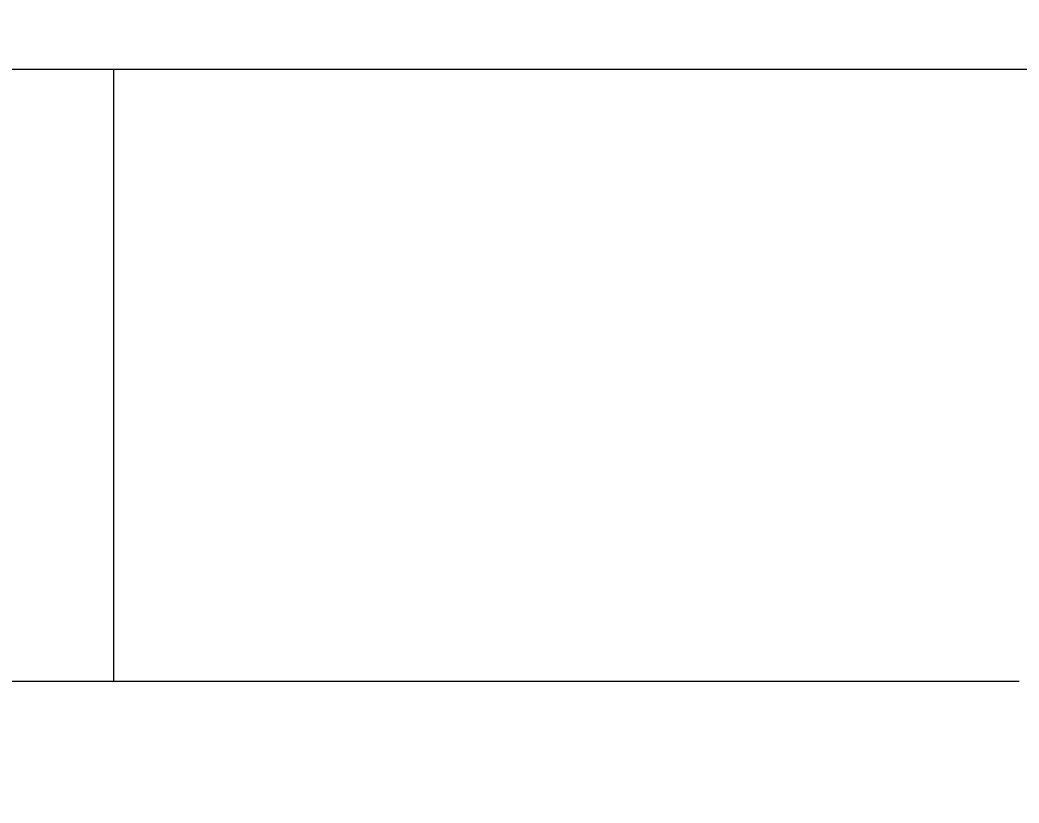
# Model space of a CAD drawing. Header units: inches. Extents: x -246178 to 57169, y -29325 to 19878.
# Drawn here: x 6188.29 to 6220.14, y -9193.95 to -9168.97 of the extents above; entities that cross this region are included whole.
import ezdxf
from ezdxf import colors
from ezdxf.entities.mleader import LeaderData, LeaderLine
from ezdxf.math import Vec2, Vec3

# ---------------------------------------------------------------- set-up
doc = ezdxf.new("R2010")
doc.units = ezdxf.units.IN
doc.header["$LTSCALE"] = 25
doc.header["$MEASUREMENT"] = 0
doc.layers.get('0').update_dxf_attribs({"color": 8})
for name, color, linetype, lineweight in [('00-Ground Floor$0$LOADING', 253, 'Continuous', 5), ('00-Ground Floor$0$NEW Wall', 166, 'Continuous', 5), ('T-DATA-TEXT @ 100', 2, 'Continuous', 25)]:
    doc.layers.add(name, color=color, linetype=linetype, lineweight=lineweight)
doc.styles.add('DC_Elc_Romans', font='elc_romans.shx', dxfattribs={"width": 0.7})

# ---------------------------------------------------------------- blocks, each defined once
blk = doc.blocks.new('*X63')
at = {"color": 0}
for p, q in [((5, 3), (5, 3)), ((5, 3), (5, 3)), ((5, 3), (5, 3)), ((5, 3), (5, 3)), ((5, 3), (5, 3)), ((5, 3), (5, 3)), ((5, 3), (5, 3)), ((5, 3), (5, 3)), ((5, 3), (5, 3)), ((5, 3), (5, 3)), ((5, 3), (5, 3)), ((5, 3), (5, 3)), ((5, 3), (5, 3)), ((5, 3), (5, 3)), ((5, 3), (5, 3)), ((5, 3), (5, 3)), ((5, 3), (5, 3)), ((5, 3), (5, 3)), ((5, 3), (5, 3)), ((5, 3), (5, 3)), ((5, 3), (5, 3)), ((5, 3), (5, 3)), ((5, 3), (5, 3)), ((5, 3), (5, 3)), ((5, 3), (5, 3)), ((5, 3), (5, 3)), ((5, 3), (5, 3)), ((5, 3), (5, 3)), ((5, 3), (5, 3)), ((5, 3), (5, 3)), ((5, 3), (5, 3)), ((5, 3), (5, 3)), ((5, 3), (5, 3)), ((5, 3), (5, 3)), ((5, 3), (5, 3)), ((5, 3), (5, 3)), ((5, 3), (5, 3)), ((5, 3), (5, 3)), ((5, 3), (5, 3)), ((5, 3), (5, 3)), ((5, 3), (5, 3)), ((5, 3), (5, 3)), ((5, 3), (5, 3)), ((5, 3), (5, 3)), ((5, 3), (5, 3)), ((5, 3), (5, 3)), ((5, 3), (5, 3)), ((5, 3), (5, 3)), ((5, 3), (5, 3)), ((5, 3), (5, 3)), ((5, 3), (5, 3)), ((5, 3), (5, 3)), ((5, 3), (5, 3)), ((5, 3), (5, 3)), ((5, 3), (5, 3)), ((5, 3), (5, 3)), ((5, 3), (5, 3)), ((5, 3), (5, 3)), ((5, 3), (5, 3)), ((5, 3), (5, 3)), ((5, 3), (5, 3)), ((5, 3), (5, 3)), ((5, 3), (5, 3)), ((5, 3), (5, 3)), ((5, 3), (5, 3)), ((5, 3), (5, 3)), ((6, 3), (5, 3)), ((5, 3), (5, 3)), ((6, 3), (5, 3)), ((5, 3), (5, 3)), ((6, 3), (5, 3)), ((5, 3), (5, 3)), ((6, 3), (5, 3)), ((5, 3), (5, 3)), ((5, 3), (5, 3)), ((5, 3), (5, 3)), ((5, 3), (5, 3)), ((5, 3), (5, 3)), ((5, 3), (5, 3)), ((5, 3), (5, 3)), ((5, 3), (5, 3)), ((5, 3), (5, 3)), ((5, 3), (5, 3)), ((5, 3), (5, 3)), ((5, 3), (5, 3)), ((5, 3), (5, 3)), ((5, 3), (5, 3)), ((5, 3), (5, 3)), ((5, 3), (5, 3)), ((5, 3), (5, 3)), ((5, 3), (5, 3)), ((5, 3), (5, 3)), ((5, 3), (5, 3)), ((5, 3), (5, 3)), ((5, 3), (5, 3)), ((5, 3), (5, 3)), ((6, 3), (6, 3)), ((6, 3), (6, 3)), ((6, 3), (6, 3)), ((6, 3), (6, 3)), ((6, 3), (6, 3)), ((6, 3), (6, 3)), ((6, 3), (6, 3)), ((6, 3), (6, 3)), ((6, 3), (6, 3)), ((6, 3), (6, 3)), ((6, 3), (6, 3)), ((6, 3), (6, 3)), ((6, 3), (6, 3)), ((6, 3), (6, 3)), ((6, 3), (6, 3)), ((6, 3), (6, 3)), ((6, 3), (6, 3)), ((6, 3), (6, 3)), ((6, 3), (6, 3)), ((6, 3), (6, 3)), ((6, 3), (6, 3)), ((6, 3), (6, 3)), ((6, 3), (6, 3)), ((6, 3), (6, 3)), ((6, 3), (6, 3)), ((6, 3), (6, 3)), ((6, 3), (6, 3)), ((6, 3), (6, 3)), ((6, 3), (6, 3)), ((6, 3), (6, 3)), ((6, 3), (6, 3)), ((6, 3), (6, 3)), ((6, 3), (6, 3)), ((6, 3), (6, 3)), ((6, 3), (6, 3)), ((6, 3), (6, 3)), ((6, 3), (6, 3)), ((6, 3), (6, 3)), ((6, 3), (6, 3)), ((6, 3), (6, 3)), ((6, 3), (6, 3)), ((6, 3), (6, 3)), ((6, 3), (6, 3)), ((6, 3), (6, 3)), ((6, 3), (6, 3)), ((6, 3), (6, 3)), ((6, 3), (6, 3)), ((6, 3), (6, 3)), ((6, 3), (6, 3)), ((6, 3), (6, 3)), ((6, 3), (6, 3)), ((6, 3), (6, 3)), ((6, 3), (6, 3)), ((6, 3), (6, 3)), ((6, 3), (6, 3)), ((6, 3), (6, 3)), ((6, 3), (6, 3)), ((6, 3), (6, 3)), ((6, 3), (6, 3)), ((6, 3), (6, 3)), ((6, 3), (6, 3)), ((6, 3), (6, 3)), ((6, 3), (6, 3)), ((6, 3), (6, 3)), ((6, 3), (6, 3)), ((6, 3), (6, 3)), ((6, 3), (6, 3)), ((6, 3), (6, 3)), ((6, 3), (6, 3)), ((6, 3), (6, 3)), ((6, 3), (6, 3)), ((6, 3), (6, 3)), ((6, 3), (6, 3)), ((6, 3), (6, 3)), ((6, 3), (6, 3)), ((6, 3), (6, 3)), ((6, 3), (6, 3)), ((6, 3), (6, 3)), ((6, 3), (6, 3)), ((6, 3), (6, 3)), ((6, 3), (6, 3)), ((6, 3), (6, 3)), ((6, 3), (6, 3)), ((6, 3), (6, 3)), ((6, 3), (6, 3)), ((6, 3), (6, 3)), ((6, 3), (6, 3)), ((6, 3), (6, 3)), ((6, 3), (6, 3)), ((6, 3), (6, 3)), ((6, 3), (6, 3)), ((6, 3), (6, 3)), ((6, 3), (6, 3)), ((6, 3), (6, 3)), ((6, 3), (6, 3)), ((6, 3), (6, 3)), ((6, 3), (6, 3)), ((6, 3), (6, 3)), ((6, 3), (6, 3)), ((6, 3), (6, 3)), ((6, 3), (6, 3)), ((6, 3), (6, 3)), ((6, 3), (6, 3)), ((6, 3), (6, 3)), ((6, 3), (6, 3)), ((6, 3), (6, 3)), ((6, 3), (6, 3)), ((6, 3), (6, 3)), ((6, 3), (6, 3)), ((6, 3), (6, 3)), ((6, 3), (6, 3)), ((6, 3), (6, 3)), ((6, 3), (6, 3)), ((6, 3), (6, 3)), ((6, 3), (6, 3)), ((6, 3), (6, 3)), ((6, 3), (6, 3)), ((6, 3), (6, 3)), ((6, 3), (6, 3)), ((6, 3), (6, 3)), ((6, 3), (6, 3)), ((6, 3), (6, 3)), ((6, 3), (6, 3)), ((6, 3), (6, 3)), ((6, 3), (6, 3)), ((6, 3), (6, 3)), ((6, 3), (6, 3)), ((6, 3), (6, 3)), ((6, 3), (6, 3)), ((6, 3), (6, 3)), ((6, 3), (6, 3)), ((6, 3), (6, 3)), ((6, 3), (6, 3)), ((6, 3), (6, 3)), ((6, 3), (6, 3)), ((6, 3), (6, 3)), ((6, 3), (6, 3)), ((6, 3), (6, 3)), ((6, 3), (6, 3)), ((6, 3), (6, 3)), ((6, 3), (6, 3)), ((6, 3), (6, 3)), ((6, 3), (6, 3)), ((6, 3), (6, 3)), ((6, 3), (6, 3)), ((6, 3), (6, 3)), ((6, 3), (6, 3)), ((6, 3), (6, 3)), ((6, 3), (6, 3)), ((6, 3), (6, 3)), ((6, 3), (6, 3)), ((6, 3), (6, 3)), ((6, 3), (6, 3)), ((6, 3), (6, 3)), ((6, 3), (6, 3)), ((6, 3), (6, 3)), ((6, 3), (6, 3)), ((6, 3), (6, 3)), ((6, 3), (6, 3)), ((6, 3), (6, 3)), ((6, 3), (6, 3)), ((6, 3), (6, 3)), ((6, 3), (6, 3)), ((6, 3), (6, 3)), ((6, 3), (6, 3)), ((6, 3), (6, 3)), ((6, 3), (6, 3)), ((6, 3), (6, 3)), ((6, 3), (6, 3)), ((6, 3), (6, 3)), ((6, 3), (6, 3)), ((6, 3), (6, 3)), ((6, 3), (6, 3)), ((6, 3), (6, 3)), ((6, 3), (6, 3)), ((6, 3), (6, 3)), ((6, 3), (6, 3)), ((6, 3), (6, 3)), ((6, 3), (6, 3)), ((6, 3), (6, 3)), ((6, 3), (6, 3)), ((6, 3), (6, 3)), ((6, 3), (6, 3)), ((6, 3), (6, 3)), ((6, 3), (6, 3)), ((6, 3), (6, 3)), ((6, 3), (6, 3)), ((6, 3), (6, 3)), ((6, 3), (6, 3)), ((6, 3), (6, 3)), ((6, 3), (6, 3)), ((6, 3), (6, 3)), ((6, 3), (6, 3)), ((6, 3), (6, 3)), ((6, 3), (6, 3)), ((6, 3), (6, 3)), ((6, 3), (6, 3)), ((6, 3), (6, 3)), ((6, 3), (6, 3)), ((6, 3), (6, 3)), ((6, 3), (6, 3)), ((6, 3), (6, 3)), ((6, 3), (6, 3)), ((6, 3), (6, 3)), ((6, 3), (5, 3)), ((6, 3), (5, 3)), ((6, 3), (5, 3)), ((6, 3), (5, 3)), ((6, 3), (5, 3)), ((6, 3), (6, 3)), ((6, 3), (6, 3)), ((6, 3), (6, 3)), ((6, 3), (6, 3)), ((6, 3), (6, 3)), ((6, 3), (6, 3)), ((6, 3), (6, 3)), ((6, 3), (6, 3)), ((6, 3), (6, 3)), ((6, 3), (6, 3)), ((6, 3), (6, 3)), ((6, 3), (6, 3)), ((6, 3), (6, 3)), ((6, 3), (6, 3)), ((6, 3), (6, 3)), ((6, 3), (6, 3)), ((6, 3), (6, 3)), ((6, 3), (6, 3)), ((6, 3), (6, 3)), ((6, 3), (6, 3)), ((6, 3), (6, 3)), ((6, 3), (6, 3)), ((6, 3), (6, 3)), ((6, 3), (6, 3)), ((6, 3), (6, 3)), ((6, 3), (6, 3)), ((6, 3), (6, 3)), ((6, 3), (6, 3)), ((6, 3), (6, 3)), ((6, 3), (6, 3)), ((6, 3), (6, 3)), ((6, 3), (6, 3)), ((6, 3), (6, 3)), ((6, 3), (6, 3)), ((6, 3), (6, 3)), ((6, 3), (6, 3)), ((6, 3), (6, 3)), ((6, 3), (6, 3)), ((6, 3), (6, 3)), ((6, 3), (6, 3)), ((6, 3), (6, 3)), ((6, 3), (6, 3)), ((6, 3), (6, 3)), ((6, 3), (6, 3)), ((6, 3), (6, 3)), ((6, 3), (6, 3)), ((6, 3), (6, 3)), ((6, 3), (6, 3)), ((6, 3), (6, 3)), ((6, 3), (6, 3)), ((6, 3), (6, 3)), ((6, 3), (6, 3)), ((6, 3), (6, 3)), ((6, 3), (6, 3)), ((6, 3), (6, 3)), ((6, 3), (6, 3)), ((6, 3), (6, 3)), ((6, 3), (6, 3)), ((6, 3), (6, 3)), ((6, 3), (6, 3)), ((6, 3), (6, 3)), ((6, 3), (6, 3)), ((6, 3), (6, 3)), ((6, 3), (6, 3)), ((6, 3), (6, 3)), ((6, 3), (6, 3)), ((6, 3), (6, 3)), ((6, 3), (6, 3)), ((6, 3), (6, 3)), ((6, 3), (6, 3)), ((6, 3), (6, 3)), ((6, 3), (6, 3)), ((6, 3), (6, 3)), ((6, 3), (6, 3)), ((6, 3), (6, 3)), ((6, 3), (6, 3)), ((6, 3), (6, 3)), ((6, 3), (6, 3)), ((6, 3), (6, 3)), ((6, 3), (6, 3)), ((6, 3), (6, 3)), ((6, 3), (6, 3)), ((6, 3), (6, 3)), ((6, 3), (6, 3)), ((6, 3), (6, 3)), ((6, 3), (6, 3)), ((6, 3), (6, 3)), ((6, 3), (6, 3)), ((6, 3), (6, 3)), ((6, 3), (6, 3)), ((6, 3), (6, 3)), ((6, 3), (6, 3)), ((6, 3), (6, 3)), ((6, 3), (6, 3)), ((6, 3), (6, 3)), ((6, 3), (6, 3)), ((6, 3), (6, 3)), ((6, 3), (6, 3)), ((6, 3), (6, 3)), ((6, 3), (6, 3)), ((6, 3), (6, 3)), ((6, 3), (6, 3)), ((6, 3), (6, 3)), ((6, 3), (6, 3)), ((6, 3), (6, 3)), ((6, 3), (6, 3)), ((6, 3), (6, 3)), ((6, 3), (6, 3)), ((6, 3), (6, 3)), ((6, 3), (6, 3)), ((6, 3), (6, 3)), ((6, 3), (6, 3)), ((6, 3), (6, 3)), ((6, 3), (6, 3)), ((6, 3), (6, 3)), ((6, 3), (6, 3)), ((6, 3), (6, 3)), ((6, 3), (6, 3)), ((6, 3), (6, 3)), ((6, 3), (6, 3)), ((6, 3), (6, 3)), ((6, 3), (6, 3)), ((6, 3), (6, 3)), ((6, 3), (6, 3)), ((6, 3), (6, 3)), ((6, 3), (6, 3)), ((6, 3), (6, 3)), ((6, 3), (6, 3)), ((6, 3), (6, 3)), ((6, 3), (6, 3)), ((6, 3), (6, 3)), ((6, 3), (6, 3)), ((6, 3), (6, 3)), ((6, 3), (6, 3)), ((6, 3), (6, 3)), ((6, 3), (6, 3)), ((6, 3), (6, 3)), ((6, 3), (6, 3)), ((6, 3), (6, 3)), ((6, 3), (6, 3)), ((6, 3), (6, 3)), ((6, 3), (6, 3)), ((6, 3), (6, 3)), ((6, 3), (6, 3)), ((6, 3), (6, 3)), ((6, 3), (6, 3)), ((6, 3), (6, 3)), ((6, 3), (6, 3)), ((6, 3), (6, 3)), ((6, 3), (6, 3)), ((6, 3), (6, 3)), ((6, 3), (6, 3)), ((6, 3), (6, 3)), ((6, 3), (6, 3)), ((6, 3), (6, 3)), ((6, 3), (6, 3)), ((6, 3), (6, 3)), ((6, 3), (6, 3)), ((6, 3), (6, 3)), ((6, 3), (6, 3)), ((6, 3), (6, 3)), ((6, 3), (6, 3)), ((6, 3), (6, 3)), ((6, 3), (6, 3)), ((6, 3), (6, 3)), ((6, 3), (6, 3)), ((6, 3), (6, 3)), ((6, 3), (6, 3)), ((6, 3), (6, 3)), ((6, 3), (6, 3)), ((6, 3), (6, 3)), ((6, 3), (6, 3)), ((6, 3), (6, 3)), ((6, 3), (6, 3)), ((6, 3), (6, 3)), ((6, 3), (6, 3)), ((6, 3), (6, 3)), ((6, 3), (6, 3)), ((6, 3), (6, 3)), ((6, 3), (6, 3)), ((6, 3), (6, 3)), ((6, 3), (6, 3)), ((6, 3), (6, 3)), ((6, 3), (6, 3)), ((6, 3), (6, 3)), ((6, 3), (6, 3)), ((6, 3), (6, 3)), ((6, 3), (6, 3)), ((6, 3), (6, 3)), ((6, 3), (6, 3)), ((6, 3), (6, 3)), ((6, 3), (6, 3)), ((6, 3), (6, 3)), ((6, 3), (6, 3)), ((6, 3), (6, 3)), ((6, 3), (6, 3)), ((6, 3), (6, 3)), ((6, 3), (6, 3)), ((6, 3), (6, 3)), ((6, 3), (6, 3)), ((6, 3), (6, 3)), ((6, 3), (6, 3)), ((6, 3), (6, 3)), ((6, 3), (6, 3)), ((6, 3), (6, 3)), ((6, 3), (6, 3)), ((6, 3), (6, 3)), ((6, 3), (6, 3)), ((6, 3), (6, 3)), ((6, 3), (6, 3)), ((6, 3), (6, 3)), ((6, 3), (6, 3)), ((6, 3), (6, 3)), ((6, 3), (6, 3)), ((6, 3), (6, 3)), ((6, 3), (6, 3)), ((6, 3), (6, 3)), ((6, 3), (6, 3)), ((6, 3), (6, 3)), ((6, 3), (6, 3)), ((6, 3), (6, 3)), ((6, 3), (6, 3)), ((6, 3), (6, 3)), ((6, 3), (6, 3)), ((6, 3), (6, 3)), ((6, 3), (6, 3)), ((6, 3), (6, 3)), ((6, 3), (6, 3)), ((6, 3), (6, 3)), ((6, 3), (6, 3)), ((6, 3), (6, 3)), ((6, 3), (6, 3)), ((6, 3), (6, 3)), ((6, 3), (6, 3)), ((6, 3), (6, 3)), ((6, 3), (6, 3)), ((6, 3), (6, 3)), ((6, 3), (6, 3)), ((6, 3), (6, 3)), ((6, 3), (6, 3)), ((6, 3), (6, 3)), ((6, 3), (6, 3)), ((6, 3), (6, 3)), ((6, 3), (6, 3)), ((6, 3), (6, 3)), ((6, 3), (6, 3)), ((6, 3), (6, 3)), ((6, 3), (6, 3)), ((6, 3), (6, 3)), ((6, 3), (6, 3)), ((6, 3), (6, 3)), ((6, 3), (6, 3)), ((6, 3), (6, 3)), ((6, 3), (6, 3)), ((6, 3), (6, 3)), ((6, 3), (6, 3)), ((6, 3), (6, 3)), ((6, 3), (6, 3)), ((6, 3), (6, 3)), ((6, 3), (6, 3)), ((6, 3), (6, 3)), ((6, 3), (6, 3)), ((6, 3), (6, 3)), ((6, 3), (6, 3)), ((6, 3), (6, 3)), ((6, 3), (6, 3)), ((6, 3), (6, 3)), ((6, 3), (6, 3)), ((6, 3), (6, 3)), ((6, 3), (6, 3)), ((6, 3), (6, 3)), ((6, 3), (6, 3)), ((6, 3), (6, 3)), ((6, 3), (6, 3)), ((6, 3), (6, 3)), ((6, 3), (6, 3)), ((6, 3), (6, 3)), ((6, 3), (6, 3)), ((6, 3), (6, 3)), ((6, 3), (6, 3)), ((6, 3), (6, 3)), ((6, 3), (6, 3)), ((6, 3), (6, 3)), ((6, 3), (6, 3)), ((6, 3), (6, 3)), ((6, 3), (6, 3)), ((6, 3), (6, 3)), ((6, 3), (6, 3)), ((6, 3), (6, 3)), ((6, 3), (6, 3)), ((6, 3), (6, 3)), ((6, 3), (6, 3)), ((6, 3), (6, 3)), ((6, 3), (6, 3)), ((6, 3), (6, 3)), ((6, 3), (6, 3)), ((6, 3), (6, 3)), ((6, 3), (6, 3)), ((6, 3), (6, 3)), ((6, 3), (6, 3)), ((6, 3), (6, 3)), ((6, 3), (6, 3)), ((6, 3), (6, 3)), ((6, 3), (6, 3)), ((6, 3), (6, 3)), ((6, 3), (6, 3)), ((6, 3), (6, 3)), ((6, 3), (6, 3)), ((6, 3), (6, 3)), ((6, 3), (6, 3)), ((6, 3), (6, 3)), ((6, 3), (6, 3)), ((6, 3), (6, 3)), ((6, 3), (6, 3)), ((6, 3), (6, 3)), ((6, 3), (6, 3)), ((6, 3), (6, 3))]:
    blk.add_line(p, q, dxfattribs=at)
blk = doc.blocks.new('*X64')
at = {"color": 0}
for p, q in [((13, 1), (13, 1)), ((13, 1), (13, 1)), ((13, 1), (13, 1)), ((13, 1), (13, 1)), ((13, 1), (13, 1)), ((13, 1), (13, 1)), ((13, 1), (13, 1)), ((13, 1), (13, 1)), ((13, 1), (13, 1)), ((13, 1), (13, 1)), ((13, 1), (13, 1)), ((13, 1), (13, 1)), ((13, 1), (13, 1)), ((13, 1), (13, 1)), ((13, 1), (13, 1)), ((13, 1), (14, 1)), ((13, 1), (14, 1)), ((13, 1), (14, 1)), ((13, 1), (13, 1)), ((13, 1), (13, 1)), ((13, 1), (13, 1)), ((13, 1), (13, 1)), ((13, 1), (13, 1)), ((13, 1), (13, 1)), ((13, 1), (13, 1)), ((13, 1), (13, 1)), ((13, 1), (13, 1)), ((13, 1), (13, 1)), ((13, 1), (13, 1)), ((13, 1), (13, 1)), ((13, 1), (13, 1)), ((13, 1), (13, 1)), ((13, 1), (13, 1)), ((13, 1), (13, 1)), ((13, 1), (13, 1)), ((13, 1), (13, 1)), ((13, 1), (13, 1)), ((13, 1), (13, 1)), ((13, 1), (13, 1)), ((13, 1), (13, 1)), ((13, 1), (13, 1)), ((13, 1), (13, 1)), ((13, 1), (13, 1)), ((13, 1), (13, 1)), ((13, 1), (13, 1)), ((13, 1), (13, 1)), ((13, 1), (13, 1)), ((13, 1), (13, 1)), ((13, 1), (13, 1)), ((13, 1), (13, 1)), ((13, 1), (13, 1)), ((13, 1), (13, 1)), ((13, 1), (13, 1)), ((13, 1), (13, 1)), ((13, 1), (13, 1)), ((13, 1), (13, 1)), ((13, 1), (13, 1)), ((13, 1), (13, 1)), ((13, 1), (13, 1)), ((13, 1), (13, 1)), ((13, 1), (13, 1)), ((13, 1), (13, 1)), ((13, 1), (13, 1)), ((13, 1), (13, 1)), ((13, 1), (13, 1)), ((13, 1), (13, 1)), ((13, 1), (13, 1)), ((13, 1), (13, 1)), ((13, 1), (13, 1)), ((13, 1), (13, 1)), ((13, 1), (13, 1)), ((13, 1), (13, 1)), ((13, 1), (13, 1)), ((13, 1), (13, 1)), ((13, 1), (13, 1)), ((13, 1), (13, 1)), ((13, 1), (13, 1)), ((13, 1), (13, 1)), ((13, 1), (13, 1)), ((13, 1), (13, 1)), ((13, 1), (13, 1)), ((13, 1), (13, 1)), ((13, 1), (13, 1)), ((13, 1), (13, 1)), ((13, 1), (13, 1)), ((13, 1), (13, 1)), ((13, 1), (13, 1)), ((13, 1), (13, 1)), ((13, 1), (13, 1)), ((13, 1), (13, 1)), ((13, 1), (13, 1)), ((13, 1), (13, 1)), ((13, 1), (13, 1)), ((13, 1), (13, 1)), ((13, 1), (13, 1)), ((13, 1), (13, 1)), ((13, 1), (13, 1)), ((13, 1), (13, 1)), ((13, 1), (13, 1)), ((13, 1), (13, 1)), ((13, 1), (13, 1)), ((13, 1), (13, 1)), ((13, 1), (13, 1)), ((13, 1), (13, 1)), ((13, 1), (13, 1)), ((13, 1), (13, 1)), ((13, 1), (13, 1)), ((13, 1), (13, 1)), ((13, 1), (13, 1)), ((13, 1), (13, 1)), ((13, 1), (13, 1)), ((13, 1), (13, 1)), ((13, 1), (13, 1)), ((13, 1), (13, 1)), ((13, 1), (13, 1)), ((13, 1), (13, 1)), ((13, 1), (13, 1)), ((13, 1), (13, 1)), ((13, 1), (13, 1)), ((13, 1), (13, 1)), ((13, 1), (13, 1)), ((13, 1), (13, 1)), ((13, 1), (13, 1)), ((13, 1), (14, 1)), ((13, 0), (13, 0)), ((13, 0), (13, 0)), ((13, 0), (13, 0)), ((13, 0), (13, 0)), ((13, 0), (13, 0)), ((13, 0), (13, 0)), ((13, 0), (13, 0)), ((13, 0), (13, 0)), ((13, 0), (13, 0)), ((13, 0), (13, 0)), ((13, 0), (13, 0)), ((13, 0), (13, 0)), ((13, 0), (13, 0)), ((13, 0), (13, 0)), ((13, 0), (13, 0)), ((13, 0), (13, 0)), ((13, 0), (13, 0)), ((13, 0), (13, 0)), ((13, 0), (13, 0)), ((13, 0), (13, 0)), ((13, 0), (13, 0)), ((13, 0), (13, 0)), ((13, 0), (13, 0)), ((13, 0), (13, 0)), ((13, 0), (13, 0)), ((13, 0), (13, 0)), ((13, 0), (13, 0)), ((13, 0), (13, 0)), ((13, 0), (13, 0)), ((13, 0), (13, 0)), ((13, 0), (13, 0)), ((13, 0), (13, 0)), ((13, 0), (13, 0)), ((13, 0), (13, 0)), ((13, 0), (13, 0)), ((13, 0), (13, 0)), ((13, 0), (13, 0)), ((13, 0), (13, 0)), ((13, 0), (13, 0)), ((13, 0), (13, 0)), ((13, 0), (13, 0)), ((13, 0), (13, 0)), ((13, 0), (13, 0)), ((13, 0), (13, 0)), ((13, 0), (13, 0)), ((13, 0), (13, 0)), ((13, 0), (13, 0)), ((13, 0), (13, 0)), ((13, 0), (14, 0)), ((13, 0), (14, 0)), ((13, 0), (13, 0)), ((13, 0), (14, 0)), ((14, 1), (14, 1)), ((14, 1), (14, 1)), ((14, 1), (14, 1)), ((14, 1), (14, 1)), ((14, 1), (14, 1)), ((14, 1), (14, 1)), ((14, 1), (14, 1)), ((14, 1), (14, 1)), ((14, 1), (14, 1)), ((14, 1), (14, 1)), ((14, 1), (14, 1)), ((14, 1), (14, 1)), ((14, 1), (14, 1)), ((14, 1), (14, 1)), ((14, 1), (14, 1)), ((14, 1), (14, 1)), ((14, 1), (14, 1)), ((14, 1), (14, 1)), ((14, 1), (14, 1)), ((14, 1), (14, 1)), ((14, 1), (14, 1)), ((14, 1), (14, 1)), ((14, 1), (14, 1)), ((14, 1), (14, 1)), ((14, 1), (14, 1)), ((14, 1), (14, 1)), ((14, 1), (14, 1)), ((14, 1), (14, 1)), ((14, 1), (14, 1)), ((14, 1), (14, 1)), ((14, 1), (14, 1)), ((14, 1), (14, 1)), ((14, 1), (14, 1)), ((14, 1), (14, 1)), ((14, 1), (14, 1)), ((14, 1), (14, 1)), ((14, 1), (14, 1)), ((14, 1), (14, 1)), ((14, 1), (14, 1)), ((14, 1), (14, 1)), ((14, 1), (14, 1)), ((14, 1), (14, 1)), ((14, 1), (14, 1)), ((14, 1), (14, 1)), ((14, 1), (14, 1)), ((14, 1), (14, 1)), ((14, 1), (14, 1)), ((14, 1), (14, 1)), ((14, 1), (14, 1)), ((14, 1), (14, 1)), ((14, 1), (14, 1)), ((14, 1), (14, 1)), ((14, 1), (14, 1)), ((14, 1), (14, 1)), ((14, 1), (14, 1)), ((14, 1), (14, 1)), ((14, 1), (14, 1)), ((14, 1), (14, 1)), ((14, 1), (14, 1)), ((14, 1), (14, 1)), ((14, 1), (14, 1)), ((14, 1), (14, 1)), ((14, 1), (14, 1)), ((14, 1), (14, 1)), ((14, 1), (14, 1)), ((14, 1), (14, 1)), ((14, 1), (14, 1)), ((14, 1), (14, 1)), ((14, 1), (14, 1)), ((14, 1), (14, 1)), ((14, 1), (14, 1)), ((14, 1), (14, 1)), ((14, 1), (14, 1)), ((14, 1), (14, 1)), ((14, 1), (14, 1)), ((14, 1), (14, 1)), ((14, 1), (14, 1)), ((14, 1), (14, 1)), ((14, 1), (14, 1)), ((14, 1), (14, 1)), ((14, 1), (14, 1)), ((14, 1), (14, 1)), ((14, 1), (14, 1)), ((14, 1), (14, 1)), ((14, 1), (14, 1)), ((14, 1), (14, 1)), ((14, 1), (14, 1)), ((14, 1), (14, 1)), ((14, 1), (14, 1)), ((14, 1), (14, 1)), ((14, 1), (14, 1)), ((14, 1), (14, 1)), ((14, 1), (14, 1)), ((14, 1), (14, 1)), ((14, 0), (14, 0)), ((14, 0), (14, 0)), ((14, 0), (14, 0)), ((14, 0), (14, 0)), ((14, 0), (14, 0)), ((14, 0), (14, 0)), ((14, 0), (14, 0)), ((14, 0), (14, 0)), ((14, 0), (14, 0)), ((14, 0), (14, 0)), ((14, 0), (14, 0)), ((14, 0), (14, 0)), ((14, 0), (14, 0)), ((14, 0), (14, 0)), ((14, 0), (14, 0)), ((14, 0), (14, 0)), ((14, 0), (14, 0)), ((14, 0), (14, 0)), ((14, 0), (14, 0)), ((14, 0), (14, 0)), ((14, 0), (14, 0)), ((14, 0), (14, 0)), ((14, 0), (14, 0)), ((14, 0), (14, 0)), ((14, 0), (14, 0)), ((14, 0), (14, 0)), ((14, 0), (14, 0)), ((14, 0), (14, 0)), ((14, 0), (14, 0)), ((14, 0), (14, 0)), ((14, 0), (14, 0)), ((14, 0), (14, 0)), ((14, 0), (14, 0)), ((14, 0), (14, 0)), ((14, 0), (14, 0)), ((14, 0), (14, 0)), ((14, 0), (14, 0)), ((14, 0), (14, 0)), ((14, 0), (14, 0)), ((14, 0), (14, 0)), ((14, 0), (14, 0)), ((14, 0), (14, 0)), ((14, 0), (14, 0)), ((14, 0), (14, 0)), ((14, 0), (14, 0)), ((14, 0), (14, 0)), ((14, 0), (14, 0)), ((14, 0), (14, 0)), ((13, 0), (13, 0)), ((13, 0), (14, 0)), ((13, 0), (13, 0)), ((13, 0), (14, 0)), ((13, 0), (13, 0)), ((13, 0), (14, 0)), ((13, 0), (13, 0)), ((13, 0), (13, 0)), ((13, 0), (13, 0)), ((13, 0), (13, 0)), ((13, 0), (14, 0)), ((13, 0), (13, 0)), ((13, 0), (14, 0)), ((13, 0), (13, 0)), ((13, 0), (14, 0)), ((13, 0), (13, 0)), ((13, 0), (14, 0)), ((13, 0), (13, 0)), ((13, 0), (14, 0)), ((13, 0), (13, 0)), ((13, 0), (14, 0)), ((13, 0), (13, 0)), ((13, 0), (14, 0)), ((13, 0), (13, 0)), ((13, 0), (13, 0)), ((13, 0), (13, 0)), ((13, 0), (14, 0)), ((13, 0), (13, 0)), ((13, 0), (14, 0)), ((13, 0), (13, 0)), ((13, 0), (14, 0)), ((13, 0), (13, 0)), ((13, 0), (14, 0)), ((13, 0), (13, 0)), ((13, 0), (13, 0)), ((13, 0), (13, 0)), ((13, 0), (13, 0)), ((13, 0), (13, 0)), ((13, 0), (13, 0)), ((13, 0), (13, 0)), ((13, 0), (13, 0)), ((13, 0), (13, 0)), ((13, 0), (13, 0)), ((13, 0), (13, 0)), ((13, 0), (13, 0)), ((13, 0), (13, 0)), ((13, 0), (13, 0)), ((13, 0), (13, 0)), ((13, 0), (13, 0)), ((13, 0), (13, 0)), ((13, 0), (13, 0)), ((13, 0), (13, 0)), ((13, 0), (13, 0)), ((13, 0), (13, 0)), ((13, 0), (13, 0)), ((13, 0), (13, 0)), ((13, 0), (13, 0)), ((13, 0), (13, 0)), ((13, 0), (13, 0)), ((13, 0), (13, 0)), ((13, 0), (13, 0)), ((13, 0), (13, 0)), ((13, 0), (13, 0)), ((13, 0), (13, 0)), ((13, -1), (13, -1)), ((13, -1), (13, -1)), ((13, -1), (13, -1)), ((13, -1), (13, -1)), ((13, -1), (13, -1)), ((13, -1), (14, -1)), ((13, -1), (13, -1)), ((14, 0), (14, 0)), ((14, 0), (14, 0)), ((14, 0), (14, 0)), ((14, 0), (14, 0)), ((14, 0), (14, 0)), ((14, 0), (14, 0)), ((14, 0), (14, 0)), ((14, 0), (14, 0)), ((14, 0), (14, 0)), ((14, 0), (14, 0)), ((14, 0), (14, 0)), ((14, 0), (14, 0)), ((14, 0), (14, 0)), ((14, 0), (14, 0)), ((14, 0), (14, 0)), ((13, 0), (14, 0)), ((14, 0), (14, 0)), ((14, 0), (14, 0)), ((14, 0), (14, 0)), ((14, 0), (14, 0)), ((14, 0), (14, 0)), ((14, 0), (14, 0)), ((14, 0), (14, 0)), ((14, 0), (14, 0)), ((14, 0), (14, 0)), ((14, 0), (14, 0)), ((14, 0), (14, 0)), ((14, 0), (14, 0)), ((14, 0), (14, 0)), ((14, 0), (14, 0)), ((14, 0), (14, 0)), ((14, 0), (14, 0)), ((14, 0), (14, 0)), ((14, 0), (14, 0)), ((14, 0), (14, 0)), ((14, 0), (14, 0)), ((14, 0), (14, 0)), ((14, 0), (14, 0)), ((14, 0), (14, 0)), ((14, 0), (14, 0)), ((14, 0), (14, 0)), ((14, 0), (14, 0)), ((14, 0), (14, 0)), ((14, 0), (14, 0)), ((14, 0), (14, 0)), ((14, 0), (14, 0)), ((14, 0), (14, 0)), ((14, 0), (14, 0)), ((14, 0), (14, 0)), ((14, 0), (14, 0)), ((14, -1), (14, -1)), ((14, -1), (14, -1)), ((14, -1), (14, -1)), ((14, -1), (14, -1)), ((14, -1), (14, -1))]:
    blk.add_line(p, q, dxfattribs=at)
blk = doc.blocks.new('00-Ground Floor$0$GF21018-P')
at = {"color": 0}
for p, q in [((0.220494, 0.475631), (0.220494, 0.067498)), ((0.240011, 0.322592), (0.240011, 0.140001)), ((0.220494, 0.293723), (0.240011, 0.293723))]:
    blk.add_line(p, q, dxfattribs=at)
for points in [[(0.240011, 0.293723), (0.240011, 0.293723), (0.240011, 0.293723), (0.240011, 0.293723), (0.240011, 0.293723), (0.240011, 0.293723), (0.240011, 0.293723), (0.240011, 0.293723), (0.240011, 0.293723), (0.240011, 0.293723), (0.240011, 0.293723), (0.240011, 0.293723), (0.240011, 0.293723), (0.240011, 0.293723), (0.240011, 0.293723), (0.240011, 0.293723), (0.240011, 0.293723), (0.240011, 0.293723), (0.240011, 0.293723), (0.240011, 0.293723), (0.240011, 0.293723), (0.240011, 0.293723), (0.240011, 0.293723), (0.240011, 0.293723), (0.240011, 0.293723), (0.240011, 0.293723), (0.240011, 0.293723), (0.240011, 0.293723), (0.240011, 0.293723), (0.240011, 0.293723), (0.240011, 0.293723), (0.240011, 0.293723), (0.240011, 0.293723), (0.240011, 0.293723), (0.240011, 0.293723), (0.240011, 0.293723), (0.240011, 0.293723), (0.240011, 0.293723), (0.240011, 0.293723), (0.240011, 0.293723), (0.240011, 0.293723), (0.240011, 0.293723), (0.240011, 0.293723), (0.240011, 0.293723), (0.240011, 0.293723), (0.240011, 0.293723), (0.240011, 0.293723), (0.240011, 0.293723), (0.240011, 0.293723), (0.240011, 0.293723), (0.240011, 0.293723), (0.240011, 0.293723), (0.240011, 0.293723), (0.240011, 0.293723), (0.240011, 0.293723), (0.240011, 0.293723), (0.240011, 0.293723), (0.240011, 0.293723), (0.240011, 0.293723), (0.240011, 0.293723), (0.240011, 0.293723), (0.240011, 0.293723), (0.240011, 0.293723), (0.240011, 0.293723), (0.240011, 0.293723), (0.240011, 0.293723), (0.240011, 0.293723), (0.240011, 0.293723), (0.240011, 0.293723), (0.240011, 0.293723), (0.240011, 0.293723), (0.240011, 0.293723), (0.240011, 0.293723), (0.240011, 0.293723), (0.240011, 0.293723), (0.240011, 0.293723), (0.240011, 0.293723), (0.240011, 0.293723), (0.240011, 0.293723), (0.240011, 0.293723), (0.240011, 0.293723), (0.240011, 0.293723), (0.240011, 0.293723), (0.240011, 0.293723), (0.240011, 0.293723), (0.240011, 0.293723), (0.240011, 0.293723), (0.240011, 0.293723), (0.240011, 0.293723), (0.240011, 0.293723), (0.240011, 0.293723), (0.240011, 0.293723), (0.240011, 0.293723), (0.240011, 0.293723), (0.240011, 0.293723), (0.240011, 0.293723), (0.240011, 0.293723), (0.240011, 0.293723), (0.240011, 0.293723), (0.240011, 0.293723), (0.240011, 0.293723), (0.240011, 0.293723), (0.240011, 0.293723), (0.240011, 0.293723), (0.240011, 0.293723), (0.240011, 0.293723), (0.240011, 0.293723), (0.240011, 0.293723), (0.240011, 0.293723), (0.240011, 0.293723), (0.240011, 0.293723), (0.240011, 0.293723), (0.240011, 0.293723), (0.240011, 0.293723), (0.240011, 0.293723), (0.240011, 0.293723), (0.240011, 0.293723), (0.240011, 0.293723), (0.240011, 0.293723), (0.240011, 0.293723), (0.240011, 0.293723), (0.240011, 0.293723), (0.240011, 0.293723), (0.240011, 0.293723), (0.240011, 0.293723), (0.240011, 0.293723), (0.240011, 0.293723), (0.240011, 0.293723), (0.240011, 0.293723), (0.240011, 0.293723), (0.240011, 0.293723), (0.240011, 0.293723), (0.240011, 0.293723), (0.240011, 0.293723), (0.240011, 0.293723), (0.240011, 0.293723), (0.240011, 0.293723), (0.240011, 0.293723), (0.240011, 0.293723), (0.240011, 0.293723), (0.240011, 0.293723), (0.240011, 0.293723), (0.240011, 0.293723), (0.240011, 0.293723), (0.240011, 0.293723), (0.240011, 0.293723), (0.240011, 0.293723), (0.240011, 0.293723), (0.240011, 0.293723), (0.240011, 0.293723), (0.240011, 0.293723), (0.240011, 0.293723), (0.240011, 0.293723), (0.240011, 0.293723), (0.240011, 0.293723), (0.240011, 0.293723), (0.240011, 0.293723), (0.240011, 0.293723), (0.240011, 0.293723), (0.240011, 0.293723), (0.240011, 0.293723), (0.240011, 0.293723), (0.240011, 0.293723), (0.240011, 0.293723), (0.240011, 0.293723), (0.240011, 0.293723), (0.240011, 0.293723), (0.240011, 0.293723), (0.240011, 0.293723), (0.240011, 0.293723), (0.240011, 0.293723), (0.240011, 0.293723), (0.240011, 0.293723), (0.240011, 0.293723), (0.240011, 0.293723), (0.240011, 0.293723), (0.240011, 0.293723), (0.240011, 0.293723), (0.240011, 0.293723), (0.240011, 0.293723), (0.240011, 0.293723), (0.240011, 0.293723), (0.240011, 0.293723), (0.240011, 0.293723), (0.240011, 0.293723), (0.240011, 0.293723), (0.240011, 0.293723), (0.240011, 0.293723), (0.240011, 0.293723), (0.240011, 0.293723), (0.240011, 0.293723), (0.240011, 0.293723), (0.240011, 0.293723), (0.240011, 0.293723), (0.240011, 0.293723), (0.240011, 0.293723), (0.240011, 0.293723), (0.240011, 0.293723), (0.240011, 0.293723), (0.240011, 0.293723), (0.240011, 0.293723), (0.240011, 0.293723), (0.240011, 0.293723), (0.240011, 0.293723), (0.240011, 0.293723), (0.240011, 0.293723), (0.240011, 0.293723), (0.240011, 0.293723), (0.240011, 0.293723), (0.240011, 0.293723), (0.240011, 0.293723), (0.240011, 0.293723), (0.240011, 0.293723), (0.240011, 0.293723), (0.240011, 0.293723), (0.240011, 0.293723), (0.240011, 0.293723), (0.240011, 0.293723), (0.240011, 0.293723), (0.240011, 0.293723), (0.240011, 0.293723), (0.240011, 0.293723), (0.240011, 0.293723), (0.240011, 0.293723), (0.240011, 0.293723), (0.240011, 0.293723), (0.240011, 0.293723), (0.240011, 0.293723), (0.240011, 0.293723), (0.240011, 0.293723), (0.240011, 0.293723), (0.240011, 0.293723), (0.240011, 0.293723), (0.240011, 0.293723), (0.240011, 0.293723), (0.240011, 0.293723), (0.240011, 0.293723), (0.240011, 0.293723), (0.240011, 0.293723), (0.240011, 0.293723), (0.240011, 0.293723), (0.240011, 0.293723), (0.240011, 0.293723), (0.240011, 0.293723), (0.240011, 0.293723), (0.240011, 0.293723), (0.240011, 0.293723), (0.240011, 0.293723), (0.240011, 0.293723), (0.240011, 0.293723), (0.240011, 0.293723), (0.240011, 0.293723), (0.240011, 0.293723), (0.240011, 0.293723), (0.240011, 0.293723), (0.240011, 0.293723), (0.240011, 0.293723), (0.240011, 0.293723), (0.240011, 0.293723), (0.240011, 0.293723), (0.240011, 0.293723), (0.240011, 0.293723), (0.240011, 0.293723), (0.240011, 0.293723), (0.240011, 0.293723), (0.240011, 0.293723), (0.240011, 0.293723), (0.240011, 0.293723), (0.240011, 0.293723), (0.240011, 0.293723), (0.240011, 0.293723), (0.240011, 0.293723), (0.240011, 0.293723), (0.240011, 0.293723), (0.240011, 0.293723), (0.240011, 0.293723), (0.240011, 0.293723)], [(0.240011, 0.293723), (0.240011, 0.293723), (0.240011, 0.293723), (0.240011, 0.293723), (0.240011, 0.293723), (0.240011, 0.293723), (0.240011, 0.293723), (0.240011, 0.293723), (0.240011, 0.293723), (0.240011, 0.293723), (0.240011, 0.293723), (0.240011, 0.293723), (0.240011, 0.293723), (0.240011, 0.293723), (0.240011, 0.293723), (0.240011, 0.293723), (0.240011, 0.293723), (0.240011, 0.293723), (0.240011, 0.293723), (0.240011, 0.293723), (0.240011, 0.293723), (0.240011, 0.293723), (0.240011, 0.293723), (0.240011, 0.293723), (0.240011, 0.293723), (0.240011, 0.293723), (0.240011, 0.293723), (0.240011, 0.293723), (0.240011, 0.293723), (0.240011, 0.293723), (0.240011, 0.293723), (0.240011, 0.293723), (0.240011, 0.293723), (0.240011, 0.293723), (0.240011, 0.293723), (0.240011, 0.293723), (0.240011, 0.293723), (0.240011, 0.293723), (0.240011, 0.293723), (0.240011, 0.293723), (0.240011, 0.293723), (0.240011, 0.293723), (0.240011, 0.293723), (0.240011, 0.293723), (0.240011, 0.293723), (0.240011, 0.293723), (0.240011, 0.293723), (0.240011, 0.293723), (0.240011, 0.293723), (0.240011, 0.293723), (0.240011, 0.293723), (0.240011, 0.293723), (0.240011, 0.293723), (0.240011, 0.293723), (0.240011, 0.293723), (0.240011, 0.293723), (0.240011, 0.293723), (0.240011, 0.293723), (0.240011, 0.293723), (0.240011, 0.293723), (0.240011, 0.293723), (0.240011, 0.293723), (0.240011, 0.293723), (0.240011, 0.293723), (0.240011, 0.293723), (0.240011, 0.293723), (0.240011, 0.293723), (0.240011, 0.293723), (0.240011, 0.293723), (0.240011, 0.293723), (0.240011, 0.293723), (0.240011, 0.293723), (0.240011, 0.293723), (0.240011, 0.293723), (0.240011, 0.293723), (0.240011, 0.293723), (0.240011, 0.293723), (0.240011, 0.293723), (0.240011, 0.293723), (0.240011, 0.293723), (0.240011, 0.293723), (0.240011, 0.293723), (0.240011, 0.293723), (0.240011, 0.293723), (0.240011, 0.293723), (0.240011, 0.293723), (0.240011, 0.293723), (0.240011, 0.293723), (0.240011, 0.293723), (0.240011, 0.293723), (0.240011, 0.293723), (0.240011, 0.293723), (0.240011, 0.293723), (0.240011, 0.293723), (0.240011, 0.293723), (0.240011, 0.293723), (0.240011, 0.293723), (0.240011, 0.293723), (0.240011, 0.293723), (0.240011, 0.293723), (0.240011, 0.293723), (0.240011, 0.293723), (0.240011, 0.293723), (0.240011, 0.293723), (0.240011, 0.293723), (0.240011, 0.293723), (0.240011, 0.293723), (0.240011, 0.293723), (0.240011, 0.293723), (0.240011, 0.293723), (0.240011, 0.293723), (0.240011, 0.293723), (0.240011, 0.293723), (0.240011, 0.293723), (0.240011, 0.293723), (0.240011, 0.293723), (0.240011, 0.293723), (0.240011, 0.293723), (0.240011, 0.293723), (0.240011, 0.293723), (0.240011, 0.293723), (0.240011, 0.293723), (0.240011, 0.293723), (0.240011, 0.293723), (0.240011, 0.293723), (0.240011, 0.293723), (0.240011, 0.293723), (0.240011, 0.293723), (0.240011, 0.293723), (0.240011, 0.293723), (0.240011, 0.293723), (0.240011, 0.293723), (0.240011, 0.293723), (0.240011, 0.293723), (0.240011, 0.293723), (0.240011, 0.293723), (0.240011, 0.293723), (0.240011, 0.293723), (0.240011, 0.293723), (0.240011, 0.293723), (0.240011, 0.293723), (0.240011, 0.293723), (0.240011, 0.293723), (0.240011, 0.293723), (0.240011, 0.293723), (0.240011, 0.293723), (0.240011, 0.293723), (0.240011, 0.293723), (0.240011, 0.293723), (0.240011, 0.293723), (0.240011, 0.293723), (0.240011, 0.293723), (0.240011, 0.293723), (0.240011, 0.293723), (0.240011, 0.293723), (0.240011, 0.293723), (0.240011, 0.293723), (0.240011, 0.293723), (0.240011, 0.293723), (0.240011, 0.293723), (0.240011, 0.293723), (0.240011, 0.293723), (0.240011, 0.293723), (0.240011, 0.293723), (0.240011, 0.293723), (0.240011, 0.293723), (0.240011, 0.293723), (0.240011, 0.293723), (0.240011, 0.293723), (0.240011, 0.293723), (0.240011, 0.293723), (0.240011, 0.293723), (0.240011, 0.293723), (0.240011, 0.293723), (0.240011, 0.293723), (0.240011, 0.293723), (0.240011, 0.293723), (0.240011, 0.293723), (0.240011, 0.293723), (0.240011, 0.293723), (0.240011, 0.293723), (0.240011, 0.293723), (0.240011, 0.293723), (0.240011, 0.293723), (0.240011, 0.293723), (0.240011, 0.293723), (0.240011, 0.293723), (0.240011, 0.293723), (0.240011, 0.293723), (0.240011, 0.293723), (0.240011, 0.293723), (0.240011, 0.293723), (0.240011, 0.293723), (0.240011, 0.293723), (0.240011, 0.293723), (0.240011, 0.293723), (0.240011, 0.293723), (0.240011, 0.293723), (0.240011, 0.293723), (0.240011, 0.293723), (0.240011, 0.293723), (0.240011, 0.293723), (0.240011, 0.293723), (0.240011, 0.293723), (0.240011, 0.293723), (0.240011, 0.293723), (0.240011, 0.293723), (0.240011, 0.293723), (0.240011, 0.293723), (0.240011, 0.293723), (0.240011, 0.293723), (0.240011, 0.293723), (0.240011, 0.293723), (0.240011, 0.293723), (0.240011, 0.293723), (0.240011, 0.293723), (0.240011, 0.293723), (0.240011, 0.293723), (0.240011, 0.293723)], [(0.240011, 0.293723), (0.240011, 0.293723), (0.240011, 0.293723), (0.240011, 0.293723), (0.240011, 0.293723), (0.240011, 0.293723), (0.240011, 0.293723), (0.240011, 0.293723), (0.240011, 0.293723), (0.240011, 0.293723), (0.240011, 0.293723), (0.240011, 0.293723), (0.240011, 0.293723), (0.240011, 0.293723), (0.240011, 0.293723), (0.240011, 0.293723), (0.240011, 0.293723), (0.240011, 0.293723), (0.240011, 0.293723), (0.240011, 0.293723), (0.240011, 0.293723), (0.240011, 0.293723), (0.240011, 0.293723), (0.240011, 0.293723), (0.240011, 0.293723), (0.240011, 0.293723), (0.240011, 0.293723), (0.240011, 0.293723), (0.240011, 0.293723), (0.240011, 0.293723), (0.240011, 0.293723), (0.240011, 0.293723), (0.240011, 0.293723), (0.240011, 0.293723), (0.240011, 0.293723), (0.240011, 0.293723), (0.240011, 0.293723), (0.240011, 0.293723), (0.240011, 0.293723), (0.240011, 0.293723), (0.240011, 0.293723), (0.240011, 0.293723), (0.240011, 0.293723), (0.240011, 0.293723), (0.240011, 0.293723), (0.240011, 0.293723), (0.240011, 0.293723), (0.240011, 0.293723), (0.240011, 0.293723), (0.240011, 0.293723), (0.240011, 0.293723), (0.240011, 0.293723), (0.240011, 0.293723), (0.240011, 0.293723), (0.240011, 0.293723), (0.240011, 0.293723), (0.240011, 0.293723), (0.240011, 0.293723), (0.240011, 0.293723), (0.240011, 0.293723), (0.240011, 0.293723), (0.240011, 0.293723), (0.240011, 0.293723), (0.240011, 0.293723), (0.240011, 0.293723), (0.240011, 0.293723), (0.240011, 0.293723), (0.240011, 0.293723), (0.240011, 0.293723), (0.240011, 0.293723), (0.240011, 0.293723), (0.240011, 0.293723), (0.240011, 0.293723), (0.240011, 0.293723), (0.240011, 0.293723), (0.240011, 0.293723), (0.240011, 0.293723), (0.240011, 0.293723), (0.240011, 0.293723), (0.240011, 0.293723), (0.240011, 0.293723), (0.240011, 0.293723), (0.240011, 0.293723), (0.240011, 0.293723), (0.240011, 0.293723), (0.240011, 0.293723), (0.240011, 0.293723), (0.240011, 0.293723), (0.240011, 0.293723), (0.240011, 0.293723), (0.240011, 0.293723), (0.240011, 0.293723), (0.240011, 0.293723), (0.240011, 0.293723), (0.240011, 0.293723), (0.240011, 0.293723), (0.240011, 0.293723), (0.240011, 0.293723), (0.240011, 0.293723), (0.240011, 0.293723), (0.240011, 0.293723), (0.240011, 0.293723), (0.240011, 0.293723), (0.240011, 0.293723), (0.240011, 0.293723), (0.240011, 0.293723), (0.240011, 0.293723), (0.240011, 0.293723), (0.240011, 0.293723), (0.240011, 0.293723), (0.240011, 0.293723), (0.240011, 0.293723), (0.240011, 0.293723), (0.240011, 0.293723), (0.240011, 0.293723), (0.240011, 0.293723), (0.240011, 0.293723), (0.240011, 0.293723), (0.240011, 0.293723), (0.240011, 0.293723), (0.240011, 0.293723), (0.240011, 0.293723), (0.240011, 0.293723), (0.240011, 0.293723), (0.240011, 0.293723), (0.240011, 0.293723), (0.240011, 0.293723), (0.240011, 0.293723), (0.240011, 0.293723), (0.240011, 0.293723), (0.240011, 0.293723), (0.240011, 0.293723), (0.240011, 0.293723), (0.240011, 0.293723), (0.240011, 0.293723), (0.240011, 0.293723), (0.240011, 0.293723), (0.240011, 0.293723), (0.240011, 0.293723), (0.240011, 0.293723), (0.240011, 0.293723), (0.240011, 0.293723), (0.240011, 0.293723), (0.240011, 0.293723), (0.240011, 0.293723), (0.240011, 0.293723), (0.240011, 0.293723), (0.240011, 0.293723), (0.240011, 0.293723), (0.240011, 0.293723), (0.240011, 0.293723), (0.240011, 0.293723), (0.240011, 0.293723), (0.240011, 0.293723), (0.240011, 0.293723), (0.240011, 0.293723), (0.240011, 0.293723), (0.240011, 0.293723), (0.240011, 0.293723), (0.240011, 0.293723), (0.240011, 0.293723), (0.240011, 0.293723), (0.240011, 0.293723), (0.240011, 0.293723), (0.240011, 0.293723), (0.240011, 0.293723), (0.240011, 0.293723), (0.240011, 0.293723), (0.240011, 0.293723), (0.240011, 0.293723), (0.240011, 0.293723), (0.240011, 0.293723), (0.240011, 0.293723), (0.240011, 0.293723), (0.240011, 0.293723), (0.240011, 0.293723), (0.240011, 0.293723), (0.240011, 0.293723), (0.240011, 0.293723), (0.240011, 0.293723), (0.240011, 0.293723), (0.240011, 0.293723), (0.240011, 0.293723), (0.240011, 0.293723), (0.240011, 0.293723), (0.240011, 0.293723), (0.240011, 0.293723), (0.240011, 0.293723), (0.240011, 0.293723), (0.240011, 0.293723), (0.240011, 0.293723), (0.240011, 0.293723), (0.240011, 0.293723), (0.240011, 0.293723), (0.240011, 0.293723), (0.240011, 0.293723), (0.240011, 0.293723), (0.240011, 0.293723), (0.240011, 0.293723), (0.240011, 0.293723), (0.240011, 0.293723), (0.240011, 0.293723), (0.240011, 0.293723), (0.240011, 0.293723), (0.240011, 0.293723), (0.240011, 0.293723), (0.240011, 0.293723), (0.240011, 0.293723), (0.240011, 0.293723), (0.240011, 0.293723), (0.240011, 0.293723), (0.240011, 0.293723), (0.240011, 0.293723), (0.240011, 0.293723)]]:
    blk.add_lwpolyline(points, close=True, dxfattribs=at)
at = {"layer": '00-Ground Floor$0$NEW Wall', "color": 0, "linetype": 'Continuous'}
for points in [[(0.240011, 0.293723), (0.240011, 0.293723), (0.240011, 0.293723), (0.240011, 0.293723), (0.240011, 0.293723), (0.240011, 0.293723), (0.240011, 0.293723), (0.240011, 0.293723)], [(0.240011, 0.293723), (0.240011, 0.293723), (0.240011, 0.293723), (0.240011, 0.293723), (0.240011, 0.293723), (0.240011, 0.293723), (0.240011, 0.293723)], [(0.240011, 0.293723), (0.240011, 0.293723), (0.240011, 0.293723), (0.240011, 0.293723), (0.240011, 0.293723), (0.240011, 0.293723), (0.240011, 0.293723), (0.240011, 0.293723), (0.240011, 0.293723)], [(0.240011, 0.293723), (0.240011, 0.293723), (0.240011, 0.293723), (0.240011, 0.293723), (0.240011, 0.293723), (0.240011, 0.293723), (0.240011, 0.293723), (0.240011, 0.293723), (0.240011, 0.293723), (0.240011, 0.293723)], [(0.240011, 0.293723), (0.240011, 0.293723), (0.240011, 0.293723), (0.240011, 0.293723), (0.240011, 0.293723), (0.240011, 0.293723), (0.240011, 0.293723), (0.240011, 0.293723), (0.240011, 0.293723), (0.240011, 0.293723), (0.240011, 0.293723), (0.240011, 0.293723), (0.240011, 0.293723), (0.240011, 0.293723), (0.240011, 0.293723)], [(0.240011, 0.293723), (0.240011, 0.293723), (0.240011, 0.293723), (0.240011, 0.293723), (0.240011, 0.293723), (0.240011, 0.293723), (0.240011, 0.293723), (0.240011, 0.293723), (0.240011, 0.293723), (0.240011, 0.293723)], [(0.240011, 0.293723), (0.240011, 0.293723), (0.240011, 0.293723), (0.240011, 0.293723), (0.240011, 0.293723), (0.240011, 0.293723), (0.240011, 0.293723), (0.240011, 0.293723), (0.240011, 0.293723), (0.240011, 0.293723)], [(0.240011, 0.293723), (0.240011, 0.293723), (0.240011, 0.293723), (0.240011, 0.293723), (0.240011, 0.293723), (0.240011, 0.293723), (0.240011, 0.293723), (0.240011, 0.293723), (0.240011, 0.293723), (0.240011, 0.293723)], [(0.240011, 0.293723), (0.240011, 0.293723), (0.240011, 0.293723), (0.240011, 0.293723), (0.240011, 0.293723), (0.240011, 0.293723), (0.240011, 0.293723), (0.240011, 0.293723), (0.240011, 0.293723), (0.240011, 0.293723), (0.240011, 0.293723), (0.240011, 0.293723), (0.240011, 0.293723), (0.240011, 0.293723), (0.240011, 0.293723), (0.240011, 0.293723), (0.240011, 0.293723), (0.240011, 0.293723)], [(0.240011, 0.293723), (0.240011, 0.293723), (0.240011, 0.293723), (0.240011, 0.293723), (0.240011, 0.293723), (0.240011, 0.293723), (0.240011, 0.293723), (0.240011, 0.293723), (0.240011, 0.293723), (0.240011, 0.293723), (0.240011, 0.293723), (0.240011, 0.293723)], [(0.240011, 0.293723), (0.240011, 0.293723), (0.240011, 0.293723), (0.240011, 0.293723), (0.240011, 0.293723), (0.240011, 0.293723), (0.240011, 0.293723)], [(0.240011, 0.293723), (0.240011, 0.293723), (0.240011, 0.293723), (0.240011, 0.293723), (0.240011, 0.293723), (0.240011, 0.293723), (0.240011, 0.293723), (0.240011, 0.293723), (0.240011, 0.293723), (0.240011, 0.293723), (0.240011, 0.293723), (0.240011, 0.293723), (0.240011, 0.293723), (0.240011, 0.293723), (0.240011, 0.293723), (0.240011, 0.293723), (0.240011, 0.293723), (0.240011, 0.293723), (0.240011, 0.293723), (0.240011, 0.293723), (0.240011, 0.293723), (0.240011, 0.293723), (0.240011, 0.293723), (0.240011, 0.293723), (0.240011, 0.293723), (0.240011, 0.293723), (0.240011, 0.293723), (0.240011, 0.293723), (0.240011, 0.293723), (0.240011, 0.293723), (0.240011, 0.293723), (0.240011, 0.293723), (0.240011, 0.293723), (0.240011, 0.293723), (0.240011, 0.293723), (0.240011, 0.293723), (0.240011, 0.293723), (0.240011, 0.293723), (0.240011, 0.293723), (0.240011, 0.293723), (0.240011, 0.293723), (0.240011, 0.293723), (0.240011, 0.293723), (0.240011, 0.293723), (0.240011, 0.293723), (0.240011, 0.293723), (0.240011, 0.293723), (0.240011, 0.293723), (0.240011, 0.293723), (0.240011, 0.293723), (0.240011, 0.293723), (0.240011, 0.293723), (0.240011, 0.293723), (0.240011, 0.293723), (0.240011, 0.293723), (0.240011, 0.293723), (0.240011, 0.293723), (0.240011, 0.293723), (0.240011, 0.293723), (0.240011, 0.293723), (0.240011, 0.293723), (0.240011, 0.293723), (0.240011, 0.293723), (0.240011, 0.293723), (0.240011, 0.293723), (0.240011, 0.293723), (0.240011, 0.293723), (0.240011, 0.293723), (0.240011, 0.293723), (0.240011, 0.293723), (0.240011, 0.293723), (0.240011, 0.293723), (0.240011, 0.293723), (0.240011, 0.293723), (0.240011, 0.293723), (0.240011, 0.293723), (0.240011, 0.293723), (0.240011, 0.293723), (0.240011, 0.293723), (0.240011, 0.293723), (0.240011, 0.293723), (0.240011, 0.293723), (0.240011, 0.293723), (0.240011, 0.293723), (0.240011, 0.293723), (0.240011, 0.293723), (0.240011, 0.293723), (0.240011, 0.293723), (0.240011, 0.293723), (0.240011, 0.293723), (0.240011, 0.293723), (0.240011, 0.293723), (0.240011, 0.293723), (0.240011, 0.293723), (0.240011, 0.293723), (0.240011, 0.293723), (0.240011, 0.293723), (0.240011, 0.293723), (0.240011, 0.293723), (0.240011, 0.293723), (0.240011, 0.293723), (0.240011, 0.293723), (0.240011, 0.293723), (0.240011, 0.293723), (0.240011, 0.293723), (0.240011, 0.293723), (0.240011, 0.293723), (0.240011, 0.293723), (0.240011, 0.293723), (0.240011, 0.293723), (0.240011, 0.293723)], [(0.240011, 0.293723), (0.240011, 0.293723), (0.240011, 0.293723), (0.240011, 0.293723), (0.240011, 0.293723), (0.240011, 0.293723), (0.240011, 0.293723), (0.240011, 0.293723), (0.240011, 0.293723), (0.240011, 0.293723), (0.240011, 0.293723), (0.240011, 0.293723), (0.240011, 0.293723), (0.240011, 0.293723), (0.240011, 0.293723), (0.240011, 0.293723), (0.240011, 0.293723)], [(0.240011, 0.293723), (0.240011, 0.293723), (0.240011, 0.293723), (0.240011, 0.293723), (0.240011, 0.293723), (0.240011, 0.293723), (0.240011, 0.293723), (0.240011, 0.293723), (0.240011, 0.293723), (0.240011, 0.293723), (0.240011, 0.293723), (0.240011, 0.293723), (0.240011, 0.293723), (0.240011, 0.293723), (0.240011, 0.293723), (0.240011, 0.293723), (0.240011, 0.293723), (0.240011, 0.293723), (0.240011, 0.293723), (0.240011, 0.293723), (0.240011, 0.293723), (0.240011, 0.293723), (0.240011, 0.293723), (0.240011, 0.293723), (0.240011, 0.293723), (0.240011, 0.293723), (0.240011, 0.293723), (0.240011, 0.293723), (0.240011, 0.293723), (0.240011, 0.293723), (0.240011, 0.293723), (0.240011, 0.293723), (0.240011, 0.293723), (0.240011, 0.293723), (0.240011, 0.293723), (0.240011, 0.293723), (0.240011, 0.293723), (0.240011, 0.293723), (0.240011, 0.293723), (0.240011, 0.293723), (0.240011, 0.293723), (0.240011, 0.293723), (0.240011, 0.293723), (0.240011, 0.293723), (0.240011, 0.293723), (0.240011, 0.293723), (0.240011, 0.293723), (0.240011, 0.293723), (0.240011, 0.293723), (0.240011, 0.293723), (0.240011, 0.293723), (0.240011, 0.293723), (0.240011, 0.293723), (0.240011, 0.293723), (0.240011, 0.293723), (0.240011, 0.293723), (0.240011, 0.293723), (0.240011, 0.293723), (0.240011, 0.293723), (0.240011, 0.293723), (0.240011, 0.293723), (0.240011, 0.293723), (0.240011, 0.293723), (0.240011, 0.293723), (0.240011, 0.293723), (0.240011, 0.293723), (0.240011, 0.293723), (0.240011, 0.293723), (0.240011, 0.293723), (0.240011, 0.293723), (0.240011, 0.293723), (0.240011, 0.293723), (0.240011, 0.293723), (0.240011, 0.293723), (0.240011, 0.293723), (0.240011, 0.293723), (0.240011, 0.293723), (0.240011, 0.293723), (0.240011, 0.293723), (0.240011, 0.293723), (0.240011, 0.293723), (0.240011, 0.293723), (0.240011, 0.293723), (0.240011, 0.293723), (0.240011, 0.293723), (0.240011, 0.293723), (0.240011, 0.293723), (0.240011, 0.293723), (0.240011, 0.293723)], [(0.240011, 0.293723), (0.240011, 0.293723), (0.240011, 0.293723), (0.240011, 0.293723), (0.240011, 0.293723), (0.240011, 0.293723), (0.240011, 0.293723), (0.240011, 0.293723), (0.240011, 0.293723), (0.240011, 0.293723), (0.240011, 0.293723), (0.240011, 0.293723), (0.240011, 0.293723), (0.240011, 0.293723), (0.240011, 0.293723), (0.240011, 0.293723), (0.240011, 0.293723), (0.240011, 0.293723), (0.240011, 0.293723), (0.240011, 0.293723), (0.240011, 0.293723), (0.240011, 0.293723), (0.240011, 0.293723), (0.240011, 0.293723), (0.240011, 0.293723), (0.240011, 0.293723), (0.240011, 0.293723), (0.240011, 0.293723), (0.240011, 0.293723), (0.240011, 0.293723), (0.240011, 0.293723), (0.240011, 0.293723), (0.240011, 0.293723), (0.240011, 0.293723), (0.240011, 0.293723), (0.240011, 0.293723), (0.240011, 0.293723), (0.240011, 0.293723), (0.240011, 0.293723), (0.240011, 0.293723), (0.240011, 0.293723), (0.240011, 0.293723), (0.240011, 0.293723), (0.240011, 0.293723), (0.240011, 0.293723), (0.240011, 0.293723), (0.240011, 0.293723), (0.240011, 0.293723), (0.240011, 0.293723), (0.240011, 0.293723), (0.240011, 0.293723), (0.240011, 0.293723), (0.240011, 0.293723), (0.240011, 0.293723)]]:
    blk.add_lwpolyline(points, dxfattribs=at)
at = {"color": 0}
for name, xscale, yscale, zscale in [('*X63', 8.59375e-11, 8.59375e-11, 8.59375e-11), ('*X64', 5.5e-11, 5.5e-11, 5.5e-11)]:
    blk.add_blockref(name, (0.240011, 0.293723), dxfattribs=dict(at, xscale=xscale, yscale=yscale, zscale=zscale))

msp = doc.modelspace()

# ---------------------------------------------------------------- block references
at = {"layer": '00-Ground Floor$0$LOADING', "extrusion": (-7.77426e-06, -8.17011e-07, 1), "xscale": 1000.000000000003, "yscale": 1000.000000000003, "zscale": 1000.000000000003, "rotation": 269.9985892353254}
msp.add_blockref('00-Ground Floor$0$GF21018-P', (5897.551, -8950.055, -0.035), dxfattribs=at)

# ---------------------------------------------------------------- leaders
at = {"layer": 'T-DATA-TEXT @ 100'}
ml = msp.add_multileader_mtext('Standard', dxfattribs=at)
ml.set_content('FIRE ALARM CONTROL PANEL. INTERNAL\\PBATTERIES SHALL BE MAINTAINED OTHERWISE\\PTHE CONTROL PANEL SHALL BE SUPPLIED\\PBY A STANDALONE UPS (15MIN) WITH 1KVA. ', color=256, style='DC_Elc_Romans')
ml.set_leader_properties(color=45)
ml.build(insert=Vec2(0, 0))
ml.multileader.update_dxf_attribs({"dogleg_length": 2, "arrow_head_size": 200, "scale": 100})
ctx = ml.context
ctx.base_point, ctx.scale, ctx.char_height, ctx.arrow_head_size, ctx.landing_gap_size, ctx.plane_origin = Vec3(-1122.831, -6822.441, 0), 100, 200, 200, 200, Vec3(3949.604, 679.068, 0)
ctx.text_align_type = 2
notes = []
notes.append((ctx, [(1, (1, 1, 0), (4363.836, -6822.441, 0), (-1, 0), 200, [(0, [(7152.338, -4747.427, 0)], 0, [])])]))
ctx.mtext.insert, ctx.mtext.alignment, ctx.mtext.flow_direction = Vec3(3963.836, -6689.108, 0), 3, 5
for ctx, leaders in notes:
    for number, flags, end, landing, length, lines in leaders:
        leader = LeaderData()
        leader.index, (leader.has_last_leader_line, leader.has_dogleg_vector, leader.attachment_direction) = number, flags
        leader.last_leader_point, leader.dogleg_vector, leader.dogleg_length = Vec3(end), Vec3(landing), length
        for number, points, colour, breaks in lines:
            line = LeaderLine()
            line.index, line.vertices, line.color, line.breaks = number, Vec3.list(points), colors.encode_raw_color(colour), breaks
            leader.lines.append(line)
        ctx.leaders.append(leader)

doc.saveas('drawing.dxf')
